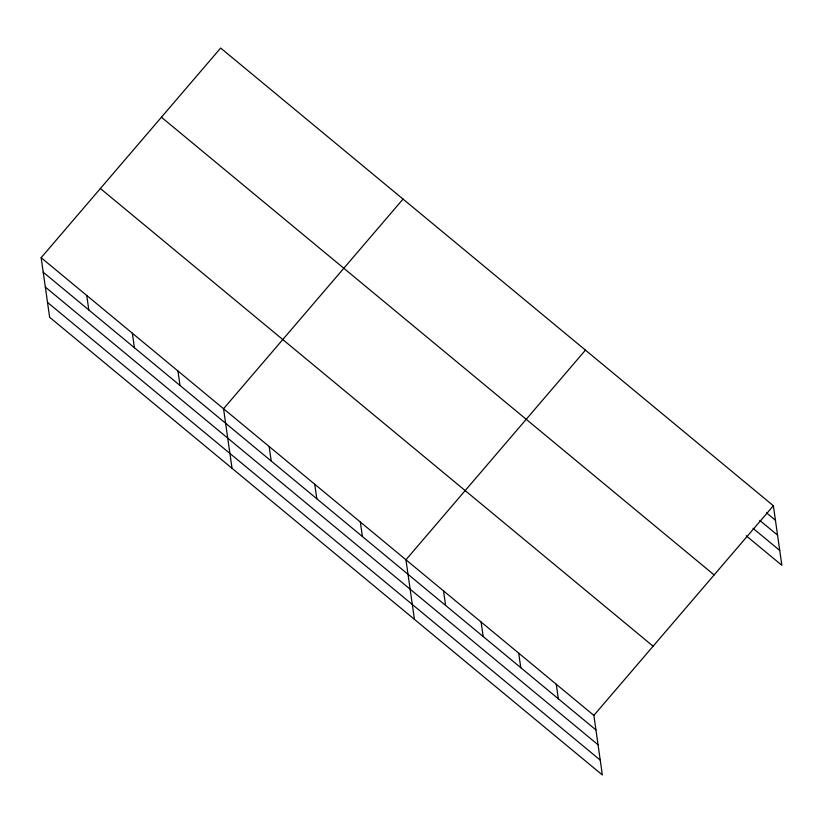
<?xml version="1.0" encoding="UTF-8"?>
<svg xmlns="http://www.w3.org/2000/svg" width="823" height="823" viewBox="0 0 823 823"><rect width="100%" height="100%" fill="white"/><g stroke="black" fill="none" stroke-linecap="round" stroke-linejoin="round"><path stroke-width="1.23" d="M41.15 257.702L593.867 715.393L602.343 774.957L49.627 317.256L41.15 257.702L220.657 48.043L773.373 505.744L781.85 565.298L746.245 535.814M403.054 199.084L223.547 408.733L232.024 468.297M585.451 350.125L405.945 559.774L414.422 619.338M593.867 715.393L773.373 505.744M766.542 512.883L775.441 520.259M759.752 520.383L777.55 535.125M753.035 528.325L779.731 550.443M161.421 117.226L714.138 574.927M100.385 188.508L653.102 646.209M43.218 272.207L595.924 729.908M45.327 287.073L598.043 744.774M47.508 302.391L600.224 760.092M556.276 684.273L558.344 698.789M518.696 653.143L520.764 667.659M481.105 622.023L483.173 636.539M443.525 590.904L445.593 605.419M360.34 522.019L362.408 536.534M314.746 484.253L316.804 498.769M269.142 446.498L271.209 461.014M177.943 370.978L180.011 385.493M132.349 333.212L134.416 347.728M86.744 295.457L88.812 309.973"/></g></svg>
